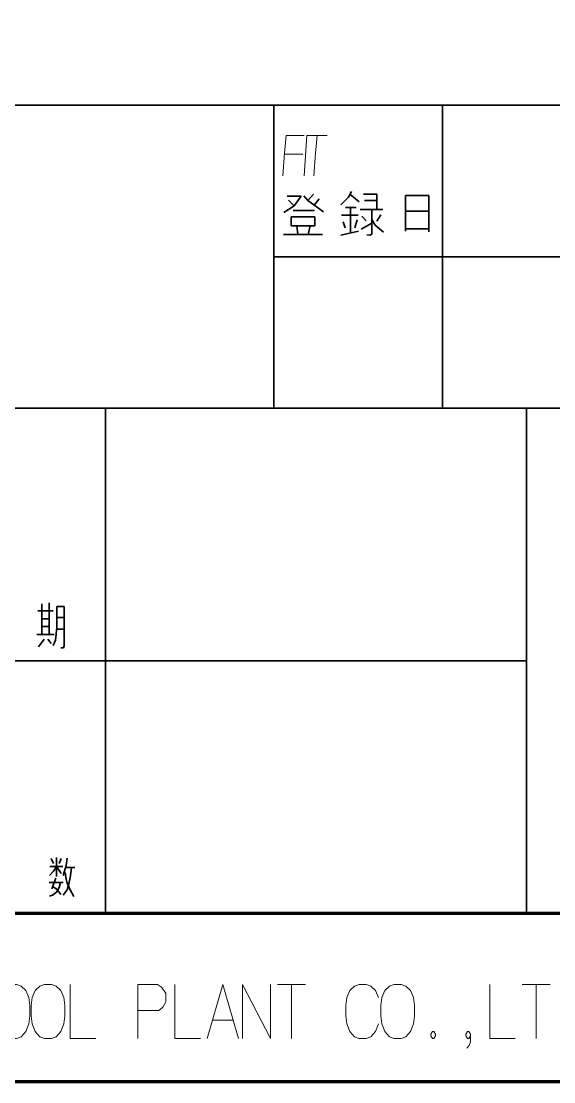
# Model space of a CAD drawing. Header units: millimetres. Extents: x 1333 to 104182, y -62616 to -5704.
# Drawn here: x 47051.3 to 47114.5, y -62590.8 to -62464.9 of the extents above; entities that cross this region are included whole.
import ezdxf

# ---------------------------------------------------------------- set-up
doc = ezdxf.new("R2010")
doc.units = ezdxf.units.MM
doc.header["$LTSCALE"] = 0.5
doc.layers.add('08', color=1, linetype='Continuous')
doc.layers.add('11', color=3, linetype='Continuous')

# ---------------------------------------------------------------- blocks, each defined once
blk = doc.blocks.new('A$C32A078D3')
at = {"color": 7, "lineweight": 13}
for points in [[(-70.689, 5.774), (-70.965, 5.67), (-71.242, 5.412), (-71.415, 4.999), (-71.484, 4.535), (-71.484, 3.916), (-71.415, 3.451), (-71.242, 2.986), (-70.965, 2.677), (-70.689, 2.574), (-70.274, 2.574), (-69.997, 2.677), (-69.72, 2.986), (-69.548, 3.451), (-69.478, 3.916), (-69.478, 4.535), (-69.548, 4.999), (-69.72, 5.412), (-69.997, 5.67), (-70.274, 5.774)], [(-68.614, 5.774), (-68.891, 5.67), (-69.167, 5.412), (-69.34, 4.999), (-69.409, 4.535), (-69.409, 3.916), (-69.34, 3.451), (-69.167, 2.986), (-68.891, 2.677), (-68.614, 2.574), (-68.199, 2.574), (-67.922, 2.677), (-67.646, 2.986), (-67.473, 3.451), (-67.404, 3.916), (-67.404, 4.535), (-67.473, 4.999), (-67.646, 5.412), (-67.922, 5.67), (-68.199, 5.774)], [(-47.865, 5.774), (-48.142, 5.67), (-48.419, 5.412), (-48.592, 4.999), (-48.661, 4.535), (-48.661, 3.916), (-48.592, 3.451), (-48.419, 2.986), (-48.142, 2.677), (-47.865, 2.574), (-47.451, 2.574), (-47.174, 2.677), (-46.897, 2.986), (-46.724, 3.451), (-46.655, 3.916), (-46.655, 4.535), (-46.724, 4.999), (-46.897, 5.412), (-47.174, 5.67), (-47.451, 5.774)]]:
    blk.add_lwpolyline(points, close=True, dxfattribs=at)
for points in [[(-67.092, 5.774), (-67.092, 2.574), (-65.571, 2.574)], [(-61.905, 5.774), (-63.081, 5.774)], [(-63.081, 5.774), (-63.081, 2.574)], [(-61.905, 5.774), (-61.663, 5.619), (-61.421, 5.257), (-61.421, 4.741), (-61.594, 4.432), (-61.836, 4.225)], [(-60.868, 5.774), (-60.868, 2.574), (-59.346, 2.574)], [(-58.966, 2.574), (-58.032, 5.774), (-57.099, 2.574)], [(-56.856, 5.774), (-56.856, 2.574)], [(-56.856, 5.774), (-55.197, 2.574)], [(-55.197, 5.774), (-55.197, 2.574)], [(-54.782, 5.774), (-53.122, 5.774)], [(-53.952, 2.574), (-53.952, 5.774)], [(-50.494, 5.412), (-50.217, 5.67)], [(-49.94, 5.774), (-50.217, 5.67)], [(-49.94, 5.774), (-49.525, 5.774)], [(-49.525, 5.774), (-49.249, 5.67), (-48.972, 5.412), (-48.799, 4.999)], [(-42.194, 5.774), (-42.194, 2.574), (-40.673, 2.574)], [(-40.258, 5.774), (-38.598, 5.774)], [(-39.428, 2.574), (-39.428, 5.774)], [(-50.667, 4.999), (-50.494, 5.412)], [(-50.667, 4.999), (-50.736, 4.535)], [(-50.736, 3.916), (-50.736, 4.535)], [(-63.081, 4.225), (-61.836, 4.225)], [(-50.736, 3.916), (-50.667, 3.451)], [(-58.655, 3.657), (-57.41, 3.657)], [(-50.667, 3.451), (-50.494, 2.986)], [(-49.525, 2.574), (-49.249, 2.677), (-48.972, 2.986), (-48.799, 3.451)], [(-50.494, 2.986), (-50.217, 2.677)], [(-50.217, 2.677), (-49.94, 2.574)], [(-49.525, 2.574), (-49.94, 2.574)], [(-45.583, 2.986), (-45.687, 2.832)], [(-45.687, 2.832), (-45.687, 2.728)], [(-45.687, 2.728), (-45.583, 2.574)], [(-45.583, 2.986), (-45.514, 2.986)], [(-45.583, 2.574), (-45.514, 2.574)], [(-45.41, 2.832), (-45.514, 2.986)], [(-45.514, 2.574), (-45.41, 2.728)], [(-45.41, 2.832), (-45.41, 2.728)], [(-43.508, 2.986), (-43.612, 2.832)], [(-43.612, 2.832), (-43.612, 2.728)], [(-43.612, 2.728), (-43.508, 2.574)], [(-43.508, 2.986), (-43.439, 2.986)], [(-43.508, 2.574), (-43.439, 2.574)], [(-43.335, 2.832), (-43.439, 2.986)], [(-43.439, 2.574), (-43.335, 2.728)], [(-43.335, 2.832), (-43.335, 2.367)], [(-43.335, 2.367), (-43.405, 2.161), (-43.543, 2.006)]]:
    blk.add_lwpolyline(points, dxfattribs=at)
blk = doc.blocks.new('999')
at = {"color": 7, "lineweight": 35}
for p, q in [((75849.98, -11769.12), (75474.98, -11769.12)), ((75759.98, -11796.12), (75854.48, -11796.12)), ((75804.98, -11823.12), (75475.51, -11823.12)), ((75729.98, -11913.12), (75729.98, -11823.12)), ((75804.98, -11913.12), (75804.98, -11823.12)), ((75684.98, -11868.12), (75804.98, -11868.12)), ((75894.98, -11913.12), (75114.98, -11913.12))]:
    blk.add_line(p, q, dxfattribs=at)
at = {"color": 7, "lineweight": 35, "ltscale": 0.45}
for p, q in [((75759.98, -11769.12), (75759.98, -11823.12)), ((75789.98, -11769.12), (75789.98, -11823.12))]:
    blk.add_line(p, q, dxfattribs=at)
at = {"color": 7, "lineweight": 35, "ltscale": 0.020947}
blk.add_line((75762.33, -11785.36), (75764.84, -11785.36), dxfattribs=at)
at = {"color": 7, "lineweight": 35, "ltscale": 0.017522}
blk.add_line((75764.84, -11785.36), (75763.61, -11787.06), dxfattribs=at)
at = {"color": 7, "lineweight": 35, "ltscale": 0.008882}
blk.add_line((75765.31, -11785.28), (75766.03, -11786.08), dxfattribs=at)
at = {"color": 7, "lineweight": 35, "ltscale": 0.012369}
blk.add_line((75767.04, -11784.99), (75766.03, -11786.08), dxfattribs=at)
at = {"color": 7, "lineweight": 35, "ltscale": 0.009849}
blk.add_line((75773.77, -11784.47), (75773.25, -11785.53), dxfattribs=at)
at = {"color": 7, "lineweight": 35, "ltscale": 0.018018}
blk.add_line((75773.51, -11784.99), (75775.19, -11786.35), dxfattribs=at)
at = {"color": 7, "lineweight": 35, "ltscale": 0.019714}
blk.add_line((75775.93, -11784.99), (75778.3, -11784.99), dxfattribs=at)
at = {"color": 7, "lineweight": 35, "ltscale": 0.022021}
blk.add_line((75778.3, -11784.99), (75778.3, -11787.63), dxfattribs=at)
at = {"color": 7, "lineweight": 35, "ltscale": 0.052899}
blk.add_line((75783.4, -11791.58), (75783.4, -11785.23), dxfattribs=at)
at = {"color": 7, "lineweight": 35, "ltscale": 0.034705}
for p, q in [((75783.4, -11785.23), (75787.57, -11785.23)), ((75783.4, -11788), (75787.57, -11788)), ((75783.4, -11791.16), (75787.57, -11791.16))]:
    blk.add_line(p, q, dxfattribs=at)
at = {"color": 7, "lineweight": 35, "ltscale": 0.053516}
blk.add_line((75787.57, -11785.23), (75787.57, -11791.66), dxfattribs=at)
at = {"color": 7, "lineweight": 35, "ltscale": 0.018302}
blk.add_line((75763.61, -11787.06), (75761.76, -11788.25), dxfattribs=at)
at = {"color": 7, "lineweight": 35, "ltscale": 0.012214}
blk.add_line((75762.58, -11786.03), (75763.61, -11787.06), dxfattribs=at)
at = {"color": 7, "lineweight": 35, "ltscale": 0.029104}
blk.add_line((75766.03, -11786.08), (75768.84, -11788.15), dxfattribs=at)
at = {"color": 7, "lineweight": 35, "ltscale": 0.011868}
blk.add_line((75768.02, -11785.78), (75767.17, -11786.92), dxfattribs=at)
at = {"color": 7, "lineweight": 35, "ltscale": 0.015988}
blk.add_line((75773.25, -11785.53), (75771.89, -11786.89), dxfattribs=at)
at = {"color": 7, "lineweight": 35, "ltscale": 0.016016}
blk.add_line((75772.73, -11787.33), (75774.65, -11787.33), dxfattribs=at)
at = {"color": 7, "lineweight": 35, "ltscale": 0.037256}
blk.add_line((75773.64, -11787.33), (75773.64, -11791.81), dxfattribs=at)
at = {"color": 7, "lineweight": 35, "ltscale": 0.018274}
for p, q in [((75776.11, -11786.12), (75778.3, -11786.12)), ((75721.32, -11862.26), (75721.11, -11864.44))]:
    blk.add_line(p, q, dxfattribs=at)
at = {"color": 7, "lineweight": 35, "ltscale": 0.013379}
blk.add_line((75763.05, -11790.62), (75763.05, -11789.01), dxfattribs=at)
at = {"color": 7, "lineweight": 35, "ltscale": 0.03512}
for p, q in [((75763.05, -11789.01), (75767.26, -11789.01)), ((75767.26, -11790.59), (75763.05, -11790.59))]:
    blk.add_line(p, q, dxfattribs=at)
at = {"color": 7, "lineweight": 35, "ltscale": 0.031433}
blk.add_line((75763.44, -11787.88), (75767.21, -11787.88), dxfattribs=at)
at = {"color": 7, "lineweight": 35, "ltscale": 0.013174}
blk.add_line((75767.26, -11789.01), (75767.26, -11790.59), dxfattribs=at)
at = {"color": 7, "lineweight": 35, "ltscale": 0.024854}
blk.add_line((75772.02, -11788.69), (75775, -11788.69), dxfattribs=at)
at = {"color": 7, "lineweight": 35, "ltscale": 0.033472}
blk.add_line((75775.34, -11787.68), (75779.36, -11787.68), dxfattribs=at)
at = {"color": 7, "lineweight": 35, "ltscale": 0.009605}
blk.add_line((75775.64, -11788.87), (75776.43, -11789.71), dxfattribs=at)
at = {"color": 7, "lineweight": 35, "ltscale": 0.036639}
blk.add_line((75777.44, -11787.68), (75777.44, -11792.08), dxfattribs=at)
at = {"color": 7, "lineweight": 35, "ltscale": 0.011126}
blk.add_line((75779.04, -11788.64), (75778.3, -11789.76), dxfattribs=at)
at = {"color": 7, "lineweight": 35, "ltscale": 0.012615}
blk.add_line((75764.08, -11790.59), (75764.23, -11792.1), dxfattribs=at)
at = {"color": 7, "lineweight": 35, "ltscale": 0.013483}
blk.add_line((75766.45, -11790.59), (75766.1, -11792.18), dxfattribs=at)
at = {"color": 7, "lineweight": 35, "ltscale": 0.009505}
blk.add_line((75772.31, -11789.9), (75772.66, -11790.99), dxfattribs=at)
at = {"color": 7, "lineweight": 35, "ltscale": 0.012185}
blk.add_line((75774.8, -11789.56), (75774.41, -11790.97), dxfattribs=at)
at = {"color": 7, "lineweight": 35, "ltscale": 0.018228}
blk.add_line((75775.54, -11791.24), (75777.44, -11790.15), dxfattribs=at)
at = {"color": 7, "lineweight": 35, "ltscale": 0.010128}
blk.add_line((75777.44, -11789.46), (75778.03, -11790.52), dxfattribs=at)
at = {"color": 7, "lineweight": 35, "ltscale": 0.015901}
blk.add_line((75778.03, -11790.52), (75779.48, -11791.76), dxfattribs=at)
at = {"color": 7, "lineweight": 35, "ltscale": 0.057703}
blk.add_line((75761.72, -11792.18), (75768.64, -11792.18), dxfattribs=at)
at = {"color": 7, "lineweight": 35, "ltscale": 0.026672}
blk.add_line((75771.92, -11792.25), (75775.05, -11791.58), dxfattribs=at)
at = {"color": 7, "lineweight": 35, "ltscale": 0.004742}
blk.add_line((75777.09, -11792.25), (75776.53, -11792.2), dxfattribs=at)
at = {"color": 7, "lineweight": 35, "ltscale": 0.003221}
blk.add_line((75777.44, -11792.08), (75777.09, -11792.25), dxfattribs=at)
at = {"color": 7, "lineweight": 35, "ltscale": 0.375}
blk.add_line((75849.98, -11823.12), (75804.98, -11823.12), dxfattribs=at)
at = {"color": 7, "lineweight": 35, "ltscale": 0.045142}
blk.add_line((75718.65, -11857.99), (75718.65, -11863.41), dxfattribs=at)
at = {"color": 7, "lineweight": 35, "ltscale": 0.046893}
blk.add_line((75719.98, -11857.81), (75719.98, -11863.44), dxfattribs=at)
at = {"color": 7, "lineweight": 35, "ltscale": 0.011035}
for p, q in [((75721.32, -11858.44), (75722.64, -11858.44)), ((75721.32, -11860.38), (75722.64, -11860.38))]:
    blk.add_line(p, q, dxfattribs=at)
at = {"color": 7, "lineweight": 35, "ltscale": 0.031802}
blk.add_line((75721.32, -11858.44), (75721.32, -11862.26), dxfattribs=at)
at = {"color": 7, "lineweight": 35, "ltscale": 0.058078}
blk.add_line((75722.64, -11858.44), (75722.64, -11865.41), dxfattribs=at)
at = {"color": 7, "lineweight": 35, "ltscale": 0.022729}
blk.add_line((75717.98, -11859.23), (75720.7, -11859.23), dxfattribs=at)
at = {"color": 7, "lineweight": 35, "ltscale": 0.011023}
for p, q in [((75718.65, -11860.62), (75719.98, -11860.62)), ((75718.65, -11862.02), (75719.98, -11862.02))]:
    blk.add_line(p, q, dxfattribs=at)
at = {"color": 7, "lineweight": 35, "ltscale": 0.011206}
blk.add_line((75721.29, -11862.48), (75722.64, -11862.48), dxfattribs=at)
at = {"color": 7, "lineweight": 35, "ltscale": 0.025818}
blk.add_line((75717.75, -11863.44), (75720.85, -11863.44), dxfattribs=at)
at = {"color": 7, "lineweight": 35, "ltscale": 0.014197}
blk.add_line((75719.07, -11864.23), (75718.09, -11865.62), dxfattribs=at)
at = {"color": 7, "lineweight": 35, "ltscale": 0.007705}
blk.add_line((75719.75, -11864.26), (75720.3, -11865.01), dxfattribs=at)
at = {"color": 7, "lineweight": 35, "ltscale": 0.008758}
blk.add_line((75721.11, -11864.44), (75720.7, -11865.41), dxfattribs=at)
at = {"color": 7, "lineweight": 35, "ltscale": 0.003796}
blk.add_line((75722.53, -11865.82), (75722.07, -11865.82), dxfattribs=at)
at = {"color": 7, "lineweight": 35, "ltscale": 0.003533}
blk.add_line((75722.64, -11865.41), (75722.53, -11865.82), dxfattribs=at)
at = {"color": 7, "lineweight": 35, "ltscale": 0.008164}
blk.add_line((75720.35, -11903.33), (75720.74, -11904.23), dxfattribs=at)
at = {"color": 7, "lineweight": 35, "ltscale": 0.028311}
blk.add_line((75721.25, -11903.17), (75721.25, -11906.57), dxfattribs=at)
at = {"color": 7, "lineweight": 35, "ltscale": 0.0079}
blk.add_line((75722.12, -11903.36), (75721.78, -11904.24), dxfattribs=at)
at = {"color": 7, "lineweight": 35, "ltscale": 0.011243}
blk.add_line((75723.18, -11903.26), (75722.98, -11904.6), dxfattribs=at)
at = {"color": 7, "lineweight": 35, "ltscale": 0.009044}
blk.add_line((75720.77, -11905.58), (75720.03, -11906.37), dxfattribs=at)
at = {"color": 7, "lineweight": 35, "ltscale": 0.019482}
blk.add_line((75720.07, -11904.74), (75722.41, -11904.74), dxfattribs=at)
at = {"color": 7, "lineweight": 35, "ltscale": 0.008049}
blk.add_line((75721.25, -11904.74), (75720.77, -11905.58), dxfattribs=at)
at = {"color": 7, "lineweight": 35, "ltscale": 0.012939}
blk.add_line((75721.25, -11904.74), (75722.12, -11906.03), dxfattribs=at)
at = {"color": 7, "lineweight": 35, "ltscale": 0.015129}
blk.add_line((75722.98, -11904.6), (75722.46, -11906.34), dxfattribs=at)
at = {"color": 7, "lineweight": 35, "ltscale": 0.007281}
blk.add_line((75722.84, -11905.82), (75722.94, -11906.69), dxfattribs=at)
at = {"color": 7, "lineweight": 35, "ltscale": 0.01366}
blk.add_line((75722.88, -11904.95), (75724.52, -11904.95), dxfattribs=at)
at = {"color": 7, "lineweight": 35, "ltscale": 0.012385}
blk.add_line((75723.93, -11904.95), (75723.77, -11906.43), dxfattribs=at)
at = {"color": 7, "lineweight": 35, "ltscale": 0.021021}
blk.add_line((75719.95, -11907.62), (75722.47, -11907.62), dxfattribs=at)
at = {"color": 7, "lineweight": 35, "ltscale": 0.017013}
blk.add_line((75721.16, -11906.85), (75720.43, -11908.76), dxfattribs=at)
at = {"color": 7, "lineweight": 35, "ltscale": 0.007527}
blk.add_line((75721.99, -11907.62), (75721.75, -11908.49), dxfattribs=at)
at = {"color": 7, "lineweight": 35, "ltscale": 0.007429}
blk.add_line((75722.94, -11906.69), (75723.14, -11907.56), dxfattribs=at)
at = {"color": 7, "lineweight": 35, "ltscale": 0.012408}
blk.add_line((75723.14, -11907.56), (75723.7, -11908.94), dxfattribs=at)
at = {"color": 7, "lineweight": 35, "ltscale": 0.011169}
blk.add_line((75723.56, -11907.61), (75723.18, -11908.9), dxfattribs=at)
at = {"color": 7, "lineweight": 35, "ltscale": 0.009991}
blk.add_line((75723.77, -11906.43), (75723.56, -11907.61), dxfattribs=at)
at = {"color": 7, "lineweight": 35, "ltscale": 0.004694}
blk.add_line((75720.58, -11909.86), (75720.06, -11910.06), dxfattribs=at)
at = {"color": 7, "lineweight": 35, "ltscale": 0.007101}
blk.add_line((75721.27, -11909.35), (75720.58, -11909.86), dxfattribs=at)
at = {"color": 7, "lineweight": 35, "ltscale": 0.007352}
blk.add_line((75720.59, -11908.33), (75721.33, -11908.82), dxfattribs=at)
at = {"color": 7, "lineweight": 35, "ltscale": 0.00816}
blk.add_line((75721.75, -11908.49), (75721.27, -11909.35), dxfattribs=at)
at = {"color": 7, "lineweight": 35, "ltscale": 0.009949}
blk.add_line((75721.33, -11908.82), (75722.05, -11909.76), dxfattribs=at)
at = {"color": 7, "lineweight": 35, "ltscale": 0.010044}
blk.add_line((75723.18, -11908.9), (75722.46, -11909.86), dxfattribs=at)
at = {"color": 7, "lineweight": 35, "ltscale": 0.011303}
blk.add_line((75723.7, -11908.94), (75724.39, -11910.11), dxfattribs=at)
at = {"color": 7, "lineweight": 70}
for p, q in [((75894.98, -11913.12), (73476.98, -11913.12)), ((75924.98, -11943.12), (73401.98, -11943.12))]:
    blk.add_line(p, q, dxfattribs=at)
at = {"color": 7, "lineweight": 13}
for points in [[(75761.57, -11781.72), (75761.89, -11777.67), (75762.14, -11774.52), (75765.38, -11774.52)], [(75765.38, -11781.72), (75765.63, -11778.12), (75765.87, -11774.52)], [(75765.87, -11774.52), (75769.44, -11774.52)], [(75767.09, -11781.72), (75767.41, -11777.67), (75767.66, -11774.52)], [(75761.89, -11777.85), (75765.14, -11777.85)]]:
    blk.add_lwpolyline(points, dxfattribs=at)

msp = doc.modelspace()

# ---------------------------------------------------------------- linework, layer by layer
at = {"color": 7, "lineweight": 35, "ltscale": 0.45}
for p, q in [((47081.32, -62474.825), (47081.32, -62510.825)), ((47101.32, -62474.825), (47101.32, -62510.825))]:
    msp.add_line(p, q, dxfattribs=at)
at = {"color": 7, "lineweight": 35}
for p, q in [((47111.32, -62510.825), (46891.676, -62510.825)), ((47061.32, -62570.825), (47061.32, -62510.825)), ((47111.32, -62570.825), (47111.32, -62510.825)), ((47031.32, -62540.825), (47111.32, -62540.825)), ((47171.32, -62570.825), (46651.32, -62570.825))]:
    msp.add_line(p, q, dxfattribs=at)
at = {"color": 7, "lineweight": 35, "ltscale": 0.375}
msp.add_line((47141.32, -62510.825), (47111.32, -62510.825), dxfattribs=at)
at = {"color": 7, "lineweight": 35, "ltscale": 0.045142}
msp.add_line((47053.77, -62534.071), (47053.77, -62537.682), dxfattribs=at)
at = {"color": 7, "lineweight": 35, "ltscale": 0.046893}
msp.add_line((47054.652, -62533.952), (47054.652, -62537.704), dxfattribs=at)
at = {"color": 7, "lineweight": 35, "ltscale": 0.011035}
for p, q in [((47055.544, -62534.373), (47056.427, -62534.373)), ((47055.544, -62535.667), (47056.427, -62535.667))]:
    msp.add_line(p, q, dxfattribs=at)
at = {"color": 7, "lineweight": 35, "ltscale": 0.031802}
msp.add_line((47055.544, -62534.373), (47055.544, -62536.917), dxfattribs=at)
at = {"color": 7, "lineweight": 35, "ltscale": 0.058078}
msp.add_line((47056.427, -62534.373), (47056.427, -62539.019), dxfattribs=at)
at = {"color": 7, "lineweight": 35, "ltscale": 0.022729}
msp.add_line((47053.318, -62534.901), (47055.136, -62534.901), dxfattribs=at)
at = {"color": 7, "lineweight": 35, "ltscale": 0.011023}
for p, q in [((47053.77, -62535.828), (47054.652, -62535.828)), ((47053.77, -62536.755), (47054.652, -62536.755))]:
    msp.add_line(p, q, dxfattribs=at)
at = {"color": 7, "lineweight": 35, "ltscale": 0.018274}
msp.add_line((47055.544, -62536.917), (47055.406, -62538.372), dxfattribs=at)
at = {"color": 7, "lineweight": 35, "ltscale": 0.011206}
msp.add_line((47055.531, -62537.066), (47056.427, -62537.066), dxfattribs=at)
at = {"color": 7, "lineweight": 35, "ltscale": 0.025818}
msp.add_line((47053.167, -62537.704), (47055.233, -62537.704), dxfattribs=at)
at = {"color": 7, "lineweight": 35, "ltscale": 0.014197}
msp.add_line((47054.05, -62538.232), (47053.394, -62539.159), dxfattribs=at)
at = {"color": 7, "lineweight": 35, "ltscale": 0.007705}
msp.add_line((47054.501, -62538.254), (47054.868, -62538.75), dxfattribs=at)
at = {"color": 7, "lineweight": 35, "ltscale": 0.008758}
msp.add_line((47055.406, -62538.372), (47055.136, -62539.019), dxfattribs=at)
at = {"color": 7, "lineweight": 35, "ltscale": 0.003796}
msp.add_line((47056.354, -62539.292), (47056.05, -62539.292), dxfattribs=at)
at = {"color": 7, "lineweight": 35, "ltscale": 0.003533}
msp.add_line((47056.427, -62539.019), (47056.354, -62539.292), dxfattribs=at)
at = {"color": 7, "lineweight": 35, "ltscale": 0.008164}
msp.add_line((47054.903, -62564.296), (47055.161, -62564.896), dxfattribs=at)
at = {"color": 7, "lineweight": 35, "ltscale": 0.028311}
msp.add_line((47055.501, -62564.193), (47055.501, -62566.458), dxfattribs=at)
at = {"color": 7, "lineweight": 35, "ltscale": 0.0079}
msp.add_line((47056.08, -62564.317), (47055.852, -62564.907), dxfattribs=at)
at = {"color": 7, "lineweight": 35, "ltscale": 0.011243}
msp.add_line((47056.791, -62564.255), (47056.657, -62565.144), dxfattribs=at)
at = {"color": 7, "lineweight": 35, "ltscale": 0.009044}
msp.add_line((47055.181, -62565.796), (47054.686, -62566.324), dxfattribs=at)
at = {"color": 7, "lineweight": 35, "ltscale": 0.019482}
msp.add_line((47054.716, -62565.237), (47056.275, -62565.237), dxfattribs=at)
at = {"color": 7, "lineweight": 35, "ltscale": 0.008049}
msp.add_line((47055.501, -62565.237), (47055.181, -62565.796), dxfattribs=at)
at = {"color": 7, "lineweight": 35, "ltscale": 0.012939}
msp.add_line((47055.501, -62565.237), (47056.08, -62566.096), dxfattribs=at)
at = {"color": 7, "lineweight": 35, "ltscale": 0.015129}
msp.add_line((47056.657, -62565.144), (47056.306, -62566.303), dxfattribs=at)
at = {"color": 7, "lineweight": 35, "ltscale": 0.007281}
msp.add_line((47056.564, -62565.961), (47056.626, -62566.541), dxfattribs=at)
at = {"color": 7, "lineweight": 35, "ltscale": 0.01366}
msp.add_line((47056.585, -62565.379), (47057.678, -62565.379), dxfattribs=at)
at = {"color": 7, "lineweight": 35, "ltscale": 0.012385}
msp.add_line((47057.287, -62565.379), (47057.183, -62566.365), dxfattribs=at)
at = {"color": 7, "lineweight": 35, "ltscale": 0.021021}
msp.add_line((47054.634, -62567.161), (47056.316, -62567.161), dxfattribs=at)
at = {"color": 7, "lineweight": 35, "ltscale": 0.017013}
msp.add_line((47055.439, -62566.644), (47054.955, -62567.916), dxfattribs=at)
at = {"color": 7, "lineweight": 35, "ltscale": 0.007527}
msp.add_line((47055.997, -62567.161), (47055.832, -62567.74), dxfattribs=at)
at = {"color": 7, "lineweight": 35, "ltscale": 0.007429}
msp.add_line((47056.626, -62566.541), (47056.76, -62567.12), dxfattribs=at)
at = {"color": 7, "lineweight": 35, "ltscale": 0.012408}
msp.add_line((47056.76, -62567.12), (47057.131, -62568.04), dxfattribs=at)
at = {"color": 7, "lineweight": 35, "ltscale": 0.011169}
msp.add_line((47057.039, -62567.151), (47056.791, -62568.009), dxfattribs=at)
at = {"color": 7, "lineweight": 35, "ltscale": 0.009991}
msp.add_line((47057.183, -62566.365), (47057.039, -62567.151), dxfattribs=at)
at = {"color": 7, "lineweight": 35, "ltscale": 0.004694}
msp.add_line((47055.057, -62568.65), (47054.707, -62568.785), dxfattribs=at)
at = {"color": 7, "lineweight": 35, "ltscale": 0.007101}
msp.add_line((47055.511, -62568.309), (47055.057, -62568.65), dxfattribs=at)
at = {"color": 7, "lineweight": 35, "ltscale": 0.007352}
msp.add_line((47055.063, -62567.631), (47055.552, -62567.958), dxfattribs=at)
at = {"color": 7, "lineweight": 35, "ltscale": 0.00816}
msp.add_line((47055.832, -62567.74), (47055.511, -62568.309), dxfattribs=at)
at = {"color": 7, "lineweight": 35, "ltscale": 0.009949}
msp.add_line((47055.552, -62567.958), (47056.038, -62568.588), dxfattribs=at)
at = {"color": 7, "lineweight": 35, "ltscale": 0.010044}
msp.add_line((47056.791, -62568.009), (47056.306, -62568.65), dxfattribs=at)
at = {"color": 7, "lineweight": 35, "ltscale": 0.011303}
msp.add_line((47057.131, -62568.04), (47057.596, -62568.816), dxfattribs=at)
at = {"color": 7, "lineweight": 70}
for p, q in [((47171.32, -62570.825), (45559.32, -62570.825)), ((47191.32, -62590.825), (45509.32, -62590.825))]:
    msp.add_line(p, q, dxfattribs=at)
at = {"color": 3}
msp.add_lwpolyline([(45509.32, -61402.825), (47191.32, -61402.825), (47191.32, -62590.825), (45509.32, -62590.825)], close=True, dxfattribs=at)
at = {"layer": '11'}
msp.add_lwpolyline([(45509.32, -61402.825), (47191.32, -61402.825), (47191.32, -62590.825), (45509.32, -62590.825)], close=True, dxfattribs=at)

# ---------------------------------------------------------------- block references
at = {"xscale": 2, "yscale": 2, "zscale": 2}
msp.add_blockref('A$C32A078D3', (47191.32, -62590.825), dxfattribs=at)
at = {"layer": '08', "color": 55, "xscale": 0.6666666666860692, "yscale": 0.6666666666642413, "zscale": 0.6666666666666666}
msp.add_blockref('999', (-3425.332, -54628.745), dxfattribs=at)

doc.saveas('drawing.dxf')
